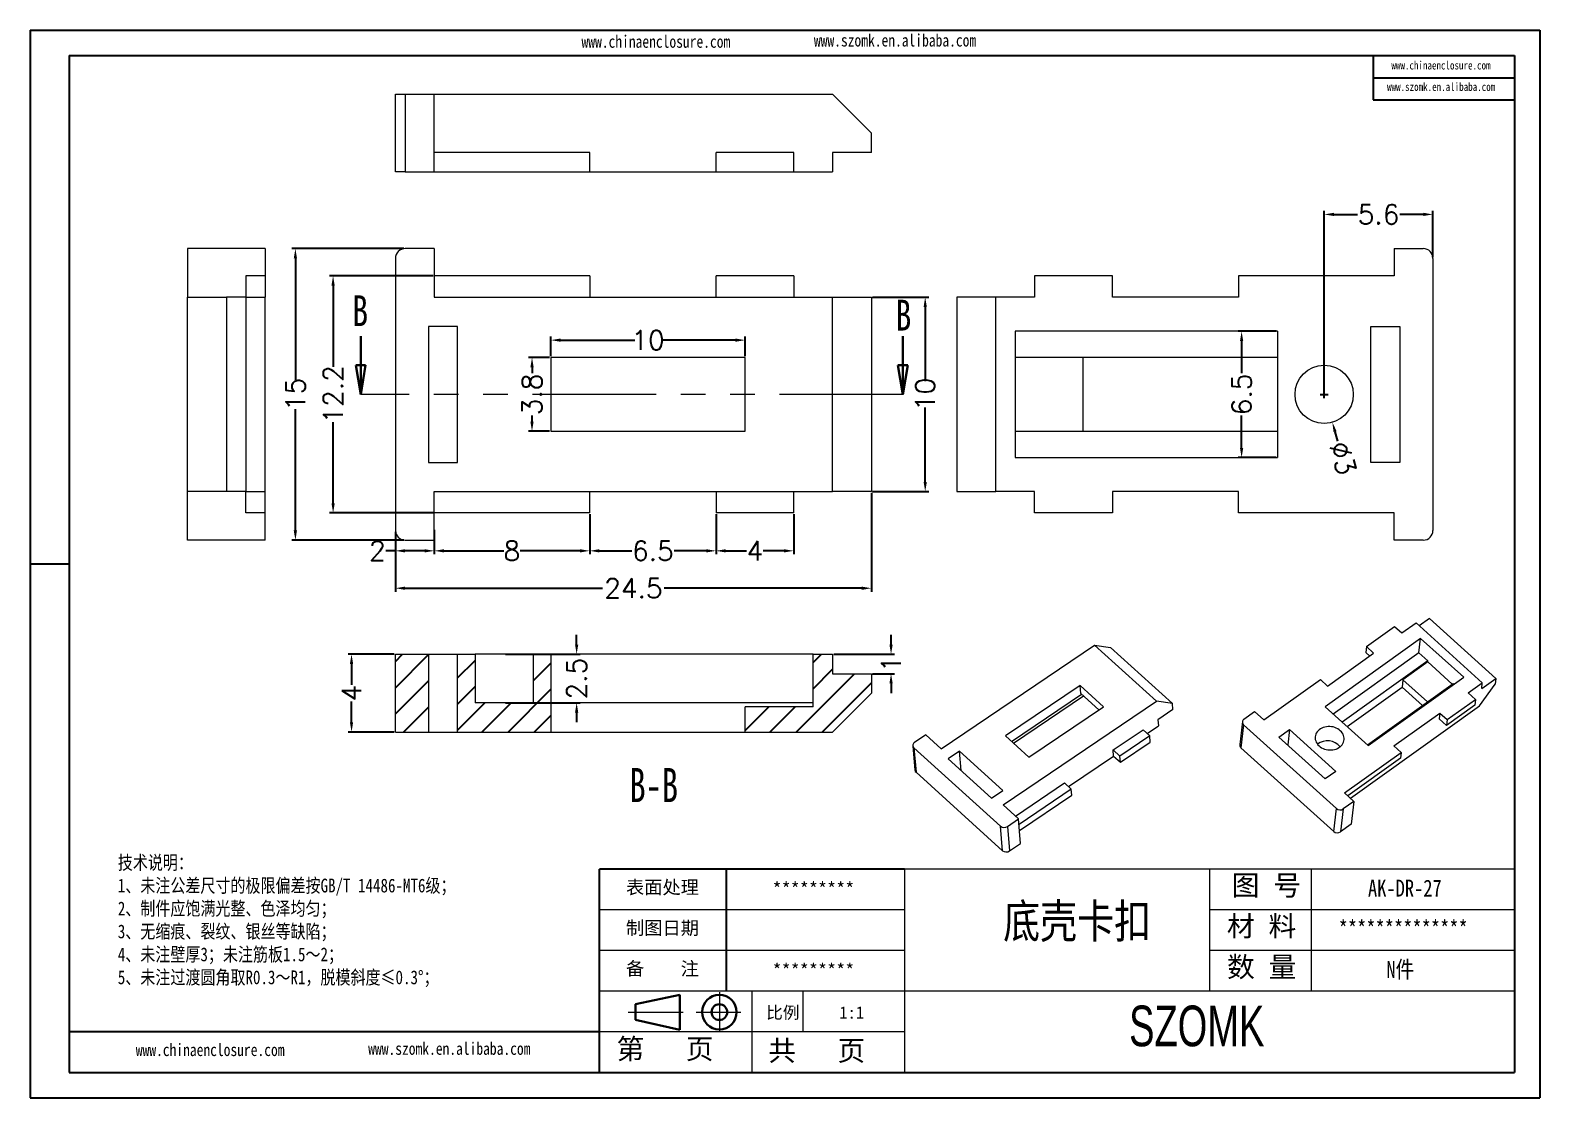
# Model space of a CAD drawing. Header units: inches. Extents: x 2617 to 3395, y 519 to 715.
# Drawn here: x 3317.2 to 3394.8, y 519 to 574 of the extents above; entities that cross this region are included whole.
import ezdxf

# ---------------------------------------------------------------- set-up
doc = ezdxf.new("R2010")
doc.units = ezdxf.units.IN
doc.linetypes.add('CENTER2', pattern=[28.575, 19.05, -3.175, 3.175, -3.175])
doc.linetypes.add('PHANTOM', pattern=[12.7, 6.35, -1.27, 1.27, -1.27, 1.27, -1.27])
doc.layers.add('文字', color=81, linetype='Continuous')
for name, color, linetype, lineweight in [('粗实线', 7, 'Continuous', 30), ('细实线', 3, 'Continuous', 9), ('细点划线', 2, 'CENTER2', 9)]:
    doc.layers.add(name, color=color, linetype=linetype, lineweight=lineweight)
doc.styles.add('SLDTEXTSTYLE0', font='TXT', dxfattribs={"width": 0.75})
doc.styles.add('SLDTEXTSTYLE3', font='TXT', dxfattribs={"width": 0.7})
doc.styles.get("Standard").update_dxf_attribs({"font": 'txt', "bigfont": 'gbcbig.shx'})
doc.styles.add('宋体', font='', dxfattribs={"width": 0.8, "height": 3.5})
doc.styles.add('长仿宋', font='', dxfattribs={"width": 0.7, "height": 4})
doc.styles.get('宋体').set_extended_font_data('SimSun')
doc.styles.get('长仿宋').set_extended_font_data('SimSun')
doc.dimstyles.new('1', dxfattribs={"dimtxt": 1, "dimasz": 0.5, "dimexe": 0.18, "dimexo": 0.0625, "dimgap": 0.09, "dimtad": 0, "dimzin": 12, "dimdsep": 46, "dimtxsty": 'Standard', "dimcen": 0.2, "dimclrd": 3, "dimclre": 3, "dimadec": 0, "dimazin": 0, "dimtfac": 1, "dimtofl": 0, "dimtmove": 0, "dimatfit": 3, "dimfxl": 1, "dimtolj": 1, "dimtzin": 0, "dimarcsym": 0})
pattern_1 = [(45, (0, -2.05), (-0.6735192, 0.6735192), [])]

# ---------------------------------------------------------------- blocks, each defined once
blk = doc.blocks.new('_CLOSED')
at = {"color": 0, "linetype": 'ByBlock', "lineweight": -2}
for p, q in [((-1, 0.166667), (0, 0)), ((-1, 0.166667), (-1, -0.166667)), ((0, 0), (-1, -0.166667)), ((0, 0), (-1, 0))]:
    blk.add_line(p, q, dxfattribs=at)
blk = doc.blocks.new('*D212')
at = {"color": 3, "lineweight": -2}
for p, q in [((3360.45, 550.171), (3360.45, 545.081)), ((3335.95, 548.171), (3335.95, 545.081)), ((3336.45, 545.261), (3346.61, 545.261)), ((3359.95, 545.261), (3349.79, 545.261))]:
    blk.add_line(p, q, dxfattribs=at)
at = {"color": 3}
for points in [[(3336.45, 545.344), (3336.45, 545.177), (3335.95, 545.261)], [(3359.95, 545.344), (3359.95, 545.177), (3360.45, 545.261)]]:
    blk.add_solid(points, dxfattribs=at)
at = {"layer": 'Defpoints', "color": 0}
for p in [(3360.45, 550.234), (3335.95, 548.234), (3360.45, 545.261)]:
    blk.add_point(p, dxfattribs=at)
at = {"color": 0, "insert": (3348.2, 545.261), "char_height": 1, "attachment_point": 5}
blk.add_mtext('\\A1;24.5', dxfattribs=at)
blk = doc.blocks.new('*D213')
at = {"color": 3, "lineweight": -2}
for p, q in [((3335.95, 548.171), (3335.95, 547.005)), ((3337.95, 548.001), (3337.95, 547.005)), ((3335.95, 547.185), (3335.45, 547.185)), ((3337.45, 547.185), (3336.45, 547.185))]:
    blk.add_line(p, q, dxfattribs=at)
at = {"color": 3}
for points in [[(3336.45, 547.268), (3336.45, 547.102), (3335.95, 547.185)], [(3337.45, 547.268), (3337.45, 547.102), (3337.95, 547.185)]]:
    blk.add_solid(points, dxfattribs=at)
at = {"layer": 'Defpoints', "color": 0}
for p in [(3335.95, 548.234), (3337.95, 548.064), (3335.95, 547.185)]:
    blk.add_point(p, dxfattribs=at)
at = {"color": 0, "insert": (3335.027, 547.185), "char_height": 1, "attachment_point": 5}
blk.add_mtext('\\A1;2', dxfattribs=at)
blk = doc.blocks.new('*D214')
at = {"color": 3, "lineweight": -2}
for p, q in [((3345.95, 549.071), (3345.95, 547.005)), ((3337.95, 548.265), (3337.95, 547.005)), ((3338.45, 547.185), (3341.527, 547.185)), ((3345.45, 547.185), (3342.373, 547.185))]:
    blk.add_line(p, q, dxfattribs=at)
at = {"color": 3}
for points in [[(3338.45, 547.268), (3338.45, 547.102), (3337.95, 547.185)], [(3345.45, 547.268), (3345.45, 547.102), (3345.95, 547.185)]]:
    blk.add_solid(points, dxfattribs=at)
at = {"layer": 'Defpoints', "color": 0}
for p in [(3345.95, 549.134), (3337.95, 548.327), (3345.95, 547.185)]:
    blk.add_point(p, dxfattribs=at)
at = {"color": 0, "insert": (3341.95, 547.185), "char_height": 1, "attachment_point": 5}
blk.add_mtext('\\A1;8', dxfattribs=at)
blk = doc.blocks.new('*D215')
at = {"color": 3, "lineweight": -2}
for p, q in [((3345.95, 549.071), (3345.95, 547.005)), ((3352.45, 549.071), (3352.45, 547.005)), ((3346.45, 547.185), (3348.11, 547.185)), ((3351.95, 547.185), (3350.29, 547.185))]:
    blk.add_line(p, q, dxfattribs=at)
at = {"color": 3}
for points in [[(3346.45, 547.268), (3346.45, 547.102), (3345.95, 547.185)], [(3351.95, 547.268), (3351.95, 547.102), (3352.45, 547.185)]]:
    blk.add_solid(points, dxfattribs=at)
at = {"layer": 'Defpoints', "color": 0}
for p in [(3345.95, 549.134), (3352.45, 549.134), (3352.45, 547.185)]:
    blk.add_point(p, dxfattribs=at)
at = {"color": 0, "insert": (3349.2, 547.185), "char_height": 1, "attachment_point": 5}
blk.add_mtext('\\A1;6.5', dxfattribs=at)
blk = doc.blocks.new('*D216')
at = {"color": 3, "lineweight": -2}
for p, q in [((3352.45, 549.071), (3352.45, 547.005)), ((3356.45, 549.071), (3356.45, 547.005)), ((3352.95, 547.185), (3354.027, 547.185)), ((3355.95, 547.185), (3354.873, 547.185))]:
    blk.add_line(p, q, dxfattribs=at)
at = {"color": 3}
for points in [[(3352.95, 547.268), (3352.95, 547.102), (3352.45, 547.185)], [(3355.95, 547.268), (3355.95, 547.102), (3356.45, 547.185)]]:
    blk.add_solid(points, dxfattribs=at)
at = {"layer": 'Defpoints', "color": 0}
for p in [(3352.45, 549.134), (3356.45, 549.134), (3352.45, 547.185)]:
    blk.add_point(p, dxfattribs=at)
at = {"color": 0, "insert": (3354.45, 547.185), "char_height": 1, "attachment_point": 5}
blk.add_mtext('\\A1;4', dxfattribs=at)
blk = doc.blocks.new('*D219')
at = {"color": 3, "lineweight": -2}
for p, q in [((3343.95, 557.196), (3343.95, 558.205)), ((3344.45, 558.025), (3348.277, 558.025)), ((3353.45, 558.025), (3349.623, 558.025)), ((3353.95, 557.196), (3353.95, 558.205))]:
    blk.add_line(p, q, dxfattribs=at)
at = {"color": 3}
for points in [[(3344.45, 558.109), (3344.45, 557.942), (3343.95, 558.025)], [(3353.45, 558.109), (3353.45, 557.942), (3353.95, 558.025)]]:
    blk.add_solid(points, dxfattribs=at)
at = {"layer": 'Defpoints', "color": 0}
for p in [(3353.95, 558.025), (3343.95, 557.134), (3353.95, 557.134)]:
    blk.add_point(p, dxfattribs=at)
at = {"color": 0, "insert": (3348.95, 558.025), "char_height": 1, "attachment_point": 5}
blk.add_mtext('\\A1;10', dxfattribs=at)
blk = doc.blocks.new('*D220')
at = {"color": 3, "lineweight": -2}
for p, q in [((3343.887, 557.134), (3342.801, 557.134)), ((3342.981, 556.634), (3342.981, 556.324)), ((3342.981, 553.834), (3342.981, 554.144)), ((3343.887, 553.334), (3342.801, 553.334))]:
    blk.add_line(p, q, dxfattribs=at)
at = {"color": 3}
for points in [[(3342.897, 556.634), (3343.064, 556.634), (3342.981, 557.134)], [(3342.897, 553.834), (3343.064, 553.834), (3342.981, 553.334)]]:
    blk.add_solid(points, dxfattribs=at)
at = {"layer": 'Defpoints', "color": 0}
for p in [(3343.95, 557.134), (3342.981, 553.334), (3343.95, 553.334)]:
    blk.add_point(p, dxfattribs=at)
at = {"color": 0, "insert": (3342.981, 555.234), "char_height": 1, "attachment_point": 5, "rotation": 90}
blk.add_mtext('\\A1;3.8', dxfattribs=at)
blk = doc.blocks.new('*D221')
at = {"color": 3, "lineweight": -2}
for p, q in [((3336.387, 562.734), (3330.623, 562.734)), ((3330.803, 562.234), (3330.803, 555.991)), ((3330.803, 548.234), (3330.803, 554.477)), ((3336.387, 547.734), (3330.623, 547.734))]:
    blk.add_line(p, q, dxfattribs=at)
at = {"color": 3}
for points in [[(3330.719, 562.234), (3330.886, 562.234), (3330.803, 562.734)], [(3330.719, 548.234), (3330.886, 548.234), (3330.803, 547.734)]]:
    blk.add_solid(points, dxfattribs=at)
at = {"layer": 'Defpoints', "color": 0}
for p in [(3330.803, 562.734), (3336.45, 562.734), (3336.45, 547.734)]:
    blk.add_point(p, dxfattribs=at)
at = {"color": 0, "insert": (3330.803, 555.234), "char_height": 1, "attachment_point": 5, "rotation": 90}
blk.add_mtext('\\A1;15', dxfattribs=at)
blk = doc.blocks.new('*D223')
at = {"color": 3, "lineweight": -2}
for p, q in [((3337.887, 561.334), (3332.563, 561.334)), ((3332.743, 560.834), (3332.743, 556.657)), ((3332.743, 549.634), (3332.743, 553.811)), ((3337.887, 549.134), (3332.563, 549.134))]:
    blk.add_line(p, q, dxfattribs=at)
at = {"color": 3}
for points in [[(3332.66, 560.834), (3332.827, 560.834), (3332.743, 561.334)], [(3332.66, 549.634), (3332.827, 549.634), (3332.743, 549.134)]]:
    blk.add_solid(points, dxfattribs=at)
at = {"layer": 'Defpoints', "color": 0}
for p in [(3337.95, 561.334), (3332.743, 549.134), (3337.95, 549.134)]:
    blk.add_point(p, dxfattribs=at)
at = {"color": 0, "insert": (3332.743, 555.234), "char_height": 1, "attachment_point": 5, "rotation": 90}
blk.add_mtext('\\A1;12.2', dxfattribs=at)
blk = doc.blocks.new('*D224')
at = {"color": 3, "lineweight": -2}
for p, q in [((3360.512, 560.234), (3363.396, 560.234)), ((3363.216, 559.734), (3363.216, 555.907)), ((3363.216, 550.734), (3363.216, 554.561)), ((3360.512, 550.234), (3363.396, 550.234))]:
    blk.add_line(p, q, dxfattribs=at)
at = {"color": 3}
for points in [[(3363.133, 559.734), (3363.3, 559.734), (3363.216, 560.234)], [(3363.133, 550.734), (3363.3, 550.734), (3363.216, 550.234)]]:
    blk.add_solid(points, dxfattribs=at)
at = {"layer": 'Defpoints', "color": 0}
for p in [(3360.45, 560.234), (3363.216, 560.234), (3360.45, 550.234)]:
    blk.add_point(p, dxfattribs=at)
at = {"color": 0, "insert": (3363.216, 555.234), "char_height": 1, "attachment_point": 5, "rotation": 90}
blk.add_mtext('\\A1;10', dxfattribs=at)
blk = doc.blocks.new('*D225')
at = {"color": 3, "lineweight": -2}
for p, q in [((3381.286, 558.484), (3379.319, 558.484)), ((3379.499, 557.984), (3379.499, 556.324)), ((3379.499, 552.484), (3379.499, 554.144)), ((3381.286, 551.984), (3379.319, 551.984))]:
    blk.add_line(p, q, dxfattribs=at)
at = {"color": 3}
for points in [[(3379.416, 557.984), (3379.583, 557.984), (3379.499, 558.484)], [(3379.416, 552.484), (3379.583, 552.484), (3379.499, 551.984)]]:
    blk.add_solid(points, dxfattribs=at)
at = {"layer": 'Defpoints', "color": 0}
for p in [(3381.348, 558.484), (3379.499, 551.984), (3381.348, 551.984)]:
    blk.add_point(p, dxfattribs=at)
at = {"color": 0, "insert": (3379.499, 555.234), "char_height": 1, "attachment_point": 5, "rotation": 90}
blk.add_mtext('\\A1;6.5', dxfattribs=at)
blk = doc.blocks.new('*D226')
at = {"color": 3, "lineweight": -2}
for p, q in [((3383.548, 555.234), (3383.948, 555.234)), ((3383.748, 555.034), (3383.748, 555.434)), ((3384.451, 552.835), (3384.311, 553.315))]:
    blk.add_line(p, q, dxfattribs=at)
at = {"color": 3}
blk.add_solid([(3384.391, 553.338), (3384.231, 553.291), (3384.17, 553.794)], dxfattribs=at)
at = {"layer": 'Defpoints', "color": 0}
for p in [(3383.327, 556.673), (3384.17, 553.794)]:
    blk.add_point(p, dxfattribs=at)
at = {"color": 0, "insert": (3384.711, 551.949), "char_height": 1, "attachment_point": 5, "rotation": 286.32759}
blk.add_mtext('\\A1;∅3', dxfattribs=at)
blk = doc.blocks.new('*D227')
at = {"color": 3, "lineweight": -2}
for p, q in [((3383.748, 555.296), (3383.748, 564.675)), ((3384.248, 564.495), (3385.458, 564.495)), ((3388.848, 564.495), (3387.638, 564.495)), ((3389.348, 562.296), (3389.348, 564.675))]:
    blk.add_line(p, q, dxfattribs=at)
at = {"color": 3}
for points in [[(3384.248, 564.579), (3384.248, 564.412), (3383.748, 564.495)], [(3388.848, 564.579), (3388.848, 564.412), (3389.348, 564.495)]]:
    blk.add_solid(points, dxfattribs=at)
at = {"layer": 'Defpoints', "color": 0}
for p in [(3389.348, 564.495), (3389.348, 562.234), (3383.748, 555.234)]:
    blk.add_point(p, dxfattribs=at)
at = {"color": 0, "insert": (3386.548, 564.495), "char_height": 1, "attachment_point": 5}
blk.add_mtext('\\A1;5.6', dxfattribs=at)
blk = doc.blocks.new('*D228')
at = {"color": 3, "lineweight": -2}
for p, q in [((3335.887, 541.862), (3333.512, 541.862)), ((3333.692, 541.362), (3333.692, 540.285)), ((3333.692, 538.362), (3333.692, 539.438)), ((3335.887, 537.862), (3333.512, 537.862))]:
    blk.add_line(p, q, dxfattribs=at)
at = {"color": 3}
for points in [[(3333.609, 541.362), (3333.775, 541.362), (3333.692, 541.862)], [(3333.609, 538.362), (3333.775, 538.362), (3333.692, 537.862)]]:
    blk.add_solid(points, dxfattribs=at)
at = {"layer": 'Defpoints', "color": 0}
for p in [(3333.692, 541.862), (3335.95, 541.862), (3335.95, 537.862)]:
    blk.add_point(p, dxfattribs=at)
at = {"color": 0, "insert": (3333.692, 539.862), "char_height": 1, "attachment_point": 5, "rotation": 90}
blk.add_mtext('\\A1;4', dxfattribs=at)
blk = doc.blocks.new('*D229')
at = {"color": 3, "lineweight": -2}
for p, q in [((3361.459, 542.362), (3361.459, 542.862)), ((3358.512, 541.862), (3361.639, 541.862)), ((3360.512, 540.862), (3361.639, 540.862)), ((3361.459, 540.362), (3361.459, 539.862))]:
    blk.add_line(p, q, dxfattribs=at)
at = {"color": 3}
for points in [[(3361.376, 542.362), (3361.542, 542.362), (3361.459, 541.862)], [(3361.376, 540.362), (3361.542, 540.362), (3361.459, 540.862)]]:
    blk.add_solid(points, dxfattribs=at)
at = {"layer": 'Defpoints', "color": 0}
for p in [(3358.45, 541.862), (3360.45, 540.862), (3361.459, 540.862)]:
    blk.add_point(p, dxfattribs=at)
at = {"color": 0, "insert": (3361.459, 541.362), "char_height": 1, "attachment_point": 5, "rotation": 90}
blk.add_mtext('\\A1;1', dxfattribs=at)
blk = doc.blocks.new('*D230')
at = {"color": 3, "lineweight": -2}
for p, q in [((3345.277, 542.362), (3345.277, 542.862)), ((3341.612, 541.862), (3345.457, 541.862)), ((3341.612, 539.362), (3345.457, 539.362)), ((3345.277, 538.862), (3345.277, 538.362))]:
    blk.add_line(p, q, dxfattribs=at)
at = {"color": 3}
for points in [[(3345.194, 542.362), (3345.361, 542.362), (3345.277, 541.862)], [(3345.194, 538.862), (3345.361, 538.862), (3345.277, 539.362)]]:
    blk.add_solid(points, dxfattribs=at)
at = {"layer": 'Defpoints', "color": 0}
for p in [(3341.55, 541.862), (3345.277, 541.862), (3341.55, 539.362)]:
    blk.add_point(p, dxfattribs=at)
at = {"color": 0, "insert": (3345.277, 540.612), "char_height": 1, "attachment_point": 5, "rotation": 90}
blk.add_mtext('\\A1;2.5', dxfattribs=at)

msp = doc.modelspace()

# ---------------------------------------------------------------- hatches: boundary and pattern name
h = msp.add_hatch()
h.set_pattern_fill('ANSI31', color=4, scale=0.3, style=0)
h.set_pattern_definition(pattern_1)
h.paths.add_polyline_path([(3335.95, 541.862), (3335.95, 537.862), (3337.65, 537.862), (3337.65, 541.862)], flags=0)
h = msp.add_hatch()
h.set_pattern_fill('ANSI31', color=4, scale=0.3, style=0)
h.set_pattern_definition(pattern_1)
h.paths.add_polyline_path([(3339.15, 541.862), (3339.15, 537.862), (3343.95, 537.862), (3343.95, 541.862), (3343.05, 541.862), (3343.05, 539.362), (3340.05, 539.362), (3340.05, 541.862)], flags=0)
h = msp.add_hatch()
h.set_pattern_fill('ANSI31', color=4, scale=0.3, style=0)
h.set_pattern_definition(pattern_1)
h.paths.add_polyline_path([(3360.45, 539.862), (3360.45, 540.862), (3358.45, 540.862), (3358.45, 541.862), (3357.45, 541.862), (3357.45, 539.162), (3353.95, 539.162), (3353.95, 537.862), (3358.45, 537.862)], flags=0)

# ---------------------------------------------------------------- linework, layer by layer
for p, q in [((3317.154, 573.974), (3394.846, 573.974)), ((3317.154, 573.974), (3317.154, 519.041)), ((3394.846, 573.974), (3394.846, 519.041)), ((3319.165, 572.666), (3393.538, 572.666)), ((3319.165, 572.666), (3319.165, 520.349)), ((3386.272, 572.666), (3386.272, 570.395)), ((3393.538, 572.666), (3393.538, 520.349)), ((3386.272, 571.531), (3393.538, 571.531)), ((3386.272, 570.395), (3393.538, 570.395)), ((3319.165, 546.507), (3317.154, 546.507)), ((3317.154, 544.473), (3317.154, 519.041)), ((3362.148, 530.812), (3346.452, 530.812)), ((3346.452, 520.349), (3346.452, 530.812)), ((3352.992, 524.534), (3352.992, 530.812)), ((3346.452, 522.441), (3319.165, 522.441)), ((3319.165, 520.349), (3393.538, 520.349)), ((3317.154, 519.041), (3394.846, 519.041)), ((3317.154, 519.041), (3353.123, 519.041))]:
    msp.add_line(p, q)
at = {"color": 7, "linetype": 'Continuous', "lineweight": 15}
for p, q in [((3335.95, 566.684), (3335.95, 570.684)), ((3335.95, 570.684), (3336.45, 570.684)), ((3336.45, 570.684), (3336.45, 566.684)), ((3336.45, 570.684), (3337.95, 570.684)), ((3337.95, 566.684), (3337.95, 570.684)), ((3337.95, 570.684), (3358.45, 570.684)), ((3360.45, 568.684), (3358.45, 570.684)), ((3360.45, 567.684), (3360.45, 568.684)), ((3345.95, 567.684), (3337.95, 567.684)), ((3345.95, 566.684), (3345.95, 567.684)), ((3352.45, 566.684), (3352.45, 567.684)), ((3356.45, 567.684), (3352.45, 567.684)), ((3356.45, 566.684), (3356.45, 567.684)), ((3360.45, 567.684), (3358.45, 567.684)), ((3358.45, 567.684), (3358.45, 566.684)), ((3336.45, 566.684), (3335.95, 566.684)), ((3336.45, 566.684), (3337.95, 566.684)), ((3337.95, 566.684), (3345.95, 566.684)), ((3345.95, 566.684), (3352.45, 566.684)), ((3352.45, 566.684), (3356.45, 566.684)), ((3356.45, 566.684), (3358.45, 566.684)), ((3329.249, 562.734), (3325.249, 562.734)), ((3325.249, 562.734), (3325.249, 560.234)), ((3329.249, 562.734), (3329.249, 561.334)), ((3337.95, 562.734), (3336.45, 562.734)), ((3337.95, 562.734), (3337.95, 560.234)), ((3387.348, 562.734), (3387.348, 561.334)), ((3387.348, 562.734), (3388.848, 562.734)), ((3335.95, 562.234), (3335.95, 548.234)), ((3389.348, 562.234), (3389.348, 548.234)), ((3328.249, 561.334), (3328.249, 560.234)), ((3329.249, 561.334), (3328.249, 561.334)), ((3329.249, 561.334), (3329.249, 560.234)), ((3345.95, 561.334), (3337.95, 561.334)), ((3345.95, 561.334), (3345.95, 560.234)), ((3352.45, 560.234), (3352.45, 561.334)), ((3356.45, 561.334), (3352.45, 561.334)), ((3356.45, 561.334), (3356.45, 560.234)), ((3372.848, 561.334), (3368.848, 561.334)), ((3368.848, 561.334), (3368.848, 560.234)), ((3372.848, 560.234), (3372.848, 561.334)), ((3379.348, 561.334), (3379.348, 560.234)), ((3387.348, 561.334), (3379.348, 561.334)), ((3325.249, 550.234), (3325.249, 560.234)), ((3325.249, 560.234), (3327.249, 560.234)), ((3327.249, 560.234), (3327.249, 550.234)), ((3328.249, 560.234), (3327.249, 560.234)), ((3328.249, 560.234), (3328.249, 550.234)), ((3328.249, 560.234), (3329.249, 560.234)), ((3329.249, 550.234), (3329.249, 560.234)), ((3337.95, 560.234), (3358.45, 560.234)), ((3358.45, 550.234), (3358.45, 560.234)), ((3358.45, 560.234), (3360.45, 560.234)), ((3360.45, 560.234), (3360.45, 550.234)), ((3364.848, 560.234), (3364.848, 550.234)), ((3366.848, 560.234), (3364.848, 560.234)), ((3366.848, 550.234), (3366.848, 560.234)), ((3368.848, 560.234), (3366.848, 560.234)), ((3379.348, 560.234), (3372.848, 560.234)), ((3339.15, 558.734), (3337.65, 558.734)), ((3337.65, 558.734), (3337.65, 551.734)), ((3339.15, 551.734), (3339.15, 558.734)), ((3386.148, 551.734), (3386.148, 558.734)), ((3386.148, 558.734), (3387.648, 558.734)), ((3387.648, 558.734), (3387.648, 551.734)), ((3367.848, 558.484), (3367.848, 551.984)), ((3381.348, 558.484), (3367.848, 558.484)), ((3381.348, 558.484), (3381.348, 551.984)), ((3353.95, 557.134), (3343.95, 557.134)), ((3343.95, 557.134), (3343.95, 553.334)), ((3353.95, 553.334), (3353.95, 557.134)), ((3381.348, 557.134), (3367.848, 557.134)), ((3371.348, 553.334), (3371.348, 557.134)), ((3343.95, 553.334), (3353.95, 553.334)), ((3367.848, 553.334), (3381.348, 553.334)), ((3337.65, 551.734), (3339.15, 551.734)), ((3367.848, 551.984), (3381.348, 551.984)), ((3387.648, 551.734), (3386.148, 551.734)), ((3327.249, 550.234), (3325.249, 550.234)), ((3325.249, 547.734), (3325.249, 550.234)), ((3328.249, 550.234), (3327.249, 550.234)), ((3328.249, 550.234), (3329.249, 550.234)), ((3328.249, 549.134), (3328.249, 550.234)), ((3329.249, 549.134), (3329.249, 550.234)), ((3337.95, 550.234), (3358.45, 550.234)), ((3337.95, 547.734), (3337.95, 550.234)), ((3345.95, 549.134), (3345.95, 550.234)), ((3352.45, 550.234), (3352.45, 549.134)), ((3356.45, 549.134), (3356.45, 550.234)), ((3360.45, 550.234), (3358.45, 550.234)), ((3364.848, 550.234), (3366.848, 550.234)), ((3368.848, 550.234), (3366.848, 550.234)), ((3368.848, 549.134), (3368.848, 550.234)), ((3379.348, 550.234), (3372.848, 550.234)), ((3372.848, 550.234), (3372.848, 549.134)), ((3379.348, 549.134), (3379.348, 550.234)), ((3329.249, 549.134), (3328.249, 549.134)), ((3329.249, 547.734), (3329.249, 549.134)), ((3345.95, 549.134), (3337.95, 549.134)), ((3356.45, 549.134), (3352.45, 549.134)), ((3372.848, 549.134), (3368.848, 549.134)), ((3387.348, 549.134), (3379.348, 549.134)), ((3387.348, 547.734), (3387.348, 549.134)), ((3329.249, 547.734), (3325.249, 547.734)), ((3336.45, 547.734), (3337.95, 547.734)), ((3388.848, 547.734), (3387.348, 547.734)), ((3385.919, 542.256), (3387.376, 543.297)), ((3387.376, 543.297), (3387.751, 542.958)), ((3387.751, 542.958), (3388.479, 543.478)), ((3388.479, 543.478), (3391.888, 540.399)), ((3389.172, 543.703), (3388.646, 543.327)), ((3392.582, 540.624), (3389.172, 543.703)), ((3364.045, 536.993), (3371.934, 542.324)), ((3375.115, 539.443), (3371.934, 542.324)), ((3371.934, 542.324), (3372.758, 542.213)), ((3388.711, 542.679), (3383.796, 539.166)), ((3388.625, 541.94), (3388.711, 542.679)), ((3390.928, 540.678), (3388.711, 542.679)), ((3335.95, 541.862), (3337.65, 541.862)), ((3335.95, 537.862), (3335.95, 541.862)), ((3337.65, 541.862), (3337.65, 537.862)), ((3337.65, 541.862), (3339.15, 541.862)), ((3339.15, 541.862), (3340.05, 541.862)), ((3339.15, 537.862), (3339.15, 541.862)), ((3340.05, 541.862), (3340.05, 539.362)), ((3343.05, 541.862), (3340.05, 541.862)), ((3343.05, 539.362), (3343.05, 541.862)), ((3343.05, 541.862), (3343.95, 541.862)), ((3343.95, 541.862), (3343.95, 537.862)), ((3357.45, 541.862), (3343.95, 541.862)), ((3357.45, 541.862), (3358.45, 541.862)), ((3357.45, 539.162), (3357.45, 541.862)), ((3358.45, 541.862), (3358.45, 540.862)), ((3372.758, 542.213), (3375.938, 539.332)), ((3383.928, 540.226), (3386.294, 541.917)), ((3388.625, 541.94), (3384.215, 538.788)), ((3389.085, 541.524), (3384.675, 538.372)), ((3385.919, 542.256), (3385.885, 541.96)), ((3386.092, 541.773), (3385.885, 541.96)), ((3386.294, 541.917), (3385.919, 542.256)), ((3389.085, 541.524), (3388.625, 541.94)), ((3389.078, 541.465), (3389.085, 541.524)), ((3358.45, 540.862), (3360.45, 540.862)), ((3360.45, 540.862), (3360.45, 539.862)), ((3389.078, 541.465), (3387.804, 540.554)), ((3390.34, 540.325), (3389.078, 541.465)), ((3371.189, 540.26), (3367.34, 537.66)), ((3372.397, 539.166), (3371.189, 540.26)), ((3371.223, 539.851), (3371.189, 540.26)), ((3380.64, 538.482), (3383.553, 540.564)), ((3383.553, 540.564), (3383.928, 540.226)), ((3384.927, 538.145), (3387.759, 540.17)), ((3385.971, 537.202), (3390.381, 540.354)), ((3386.012, 537.165), (3390.928, 540.678)), ((3387.804, 540.554), (3387.759, 540.17)), ((3387.759, 540.17), (3388.803, 539.227)), ((3387.804, 540.554), (3389.066, 539.415)), ((3390.422, 540.317), (3390.381, 540.354)), ((3391.16, 539.879), (3391.888, 540.399)), ((3391.75, 539.216), (3392.547, 540.328)), ((3391.854, 540.104), (3392.582, 540.624)), ((3391.854, 540.104), (3391.888, 540.399)), ((3392.582, 540.624), (3392.547, 540.328)), ((3343.05, 539.362), (3340.05, 539.362)), ((3357.45, 539.362), (3343.95, 539.362)), ((3358.45, 537.862), (3360.45, 539.862)), ((3367.225, 534.111), (3375.115, 539.443)), ((3367.656, 537.373), (3371.266, 539.812)), ((3367.754, 537.285), (3371.363, 539.724)), ((3372.158, 539.004), (3371.223, 539.851)), ((3375.938, 539.332), (3375.115, 539.443)), ((3375.965, 539.017), (3375.938, 539.332)), ((3385.095, 534.46), (3391.75, 539.216)), ((3391.501, 539.245), (3390.044, 538.204)), ((3390.079, 538.499), (3391.535, 539.54)), ((3391.535, 539.54), (3391.16, 539.879)), ((3391.535, 539.54), (3391.501, 539.245)), ((3353.95, 537.862), (3353.95, 539.162)), ((3357.45, 539.162), (3353.95, 539.162)), ((3368.549, 536.565), (3372.397, 539.166)), ((3375.965, 539.017), (3375.195, 538.497)), ((3375.195, 538.497), (3375.222, 538.182)), ((3379.616, 538.523), (3380.163, 538.913)), ((3380.163, 538.913), (3380.64, 538.482)), ((3386.012, 537.165), (3383.796, 539.166)), ((3387.337, 537.147), (3389.704, 538.838)), ((3389.704, 538.838), (3389.669, 538.542)), ((3389.669, 538.542), (3390.044, 538.204)), ((3389.704, 538.838), (3390.079, 538.499)), ((3390.079, 538.499), (3390.044, 538.204)), ((3335.95, 537.862), (3337.65, 537.862)), ((3337.65, 537.862), (3339.15, 537.862)), ((3339.15, 537.862), (3343.95, 537.862)), ((3343.95, 537.862), (3353.95, 537.862)), ((3353.95, 537.862), (3358.45, 537.862)), ((3363.25, 537.713), (3362.672, 537.323)), ((3363.25, 537.713), (3364.045, 536.993)), ((3367.34, 537.66), (3368.549, 536.565)), ((3372.886, 536.937), (3374.426, 537.977)), ((3374.776, 537.66), (3373.236, 536.62)), ((3374.776, 537.66), (3374.426, 537.977)), ((3374.636, 537.786), (3375.222, 538.182)), ((3374.802, 537.345), (3374.776, 537.66)), ((3379.539, 538.398), (3379.4, 537.215)), ((3379.605, 538.239), (3379.467, 537.056)), ((3384.378, 533.929), (3379.605, 538.239)), ((3381.417, 537.604), (3381.963, 537.994)), ((3381.963, 537.994), (3381.87, 537.195)), ((3381.963, 537.994), (3384.35, 535.839)), ((3362.582, 537.157), (3362.689, 535.897)), ((3362.639, 537.049), (3367.092, 533.015)), ((3362.639, 537.049), (3362.746, 535.788)), ((3364.984, 536.872), (3364.406, 536.482)), ((3367.21, 534.856), (3364.984, 536.872)), ((3365.068, 535.883), (3364.984, 536.872)), ((3372.913, 536.621), (3372.886, 536.937)), ((3372.886, 536.937), (3373.236, 536.62)), ((3373.263, 536.304), (3374.802, 537.345)), ((3384.24, 532.745), (3379.467, 537.056)), ((3383.804, 535.449), (3381.417, 537.604)), ((3387.712, 536.808), (3387.337, 537.147)), ((3364.406, 536.482), (3366.633, 534.466)), ((3370.595, 535.055), (3372.913, 536.621)), ((3372.913, 536.621), (3373.263, 536.304)), ((3373.263, 536.304), (3373.236, 536.62)), ((3384.799, 534.726), (3387.712, 536.808)), ((3387.678, 536.512), (3384.967, 534.575)), ((3387.712, 536.808), (3387.678, 536.512)), ((3362.746, 535.788), (3367.199, 531.754)), ((3384.35, 535.839), (3383.804, 535.449)), ((3366.633, 534.466), (3367.21, 534.856)), ((3367.858, 533.539), (3370.385, 535.246)), ((3370.735, 534.929), (3368.044, 533.111)), ((3368.071, 532.796), (3370.761, 534.614)), ((3370.735, 534.929), (3370.385, 535.246)), ((3370.761, 534.614), (3370.735, 534.929)), ((3385.277, 534.295), (3384.799, 534.726)), ((3368.021, 533.391), (3367.225, 534.111)), ((3384.24, 532.745), (3384.378, 533.929)), ((3384.731, 533.905), (3384.592, 532.722)), ((3385.277, 534.295), (3384.731, 533.905)), ((3385.277, 534.295), (3385.138, 533.112)), ((3367.199, 531.754), (3367.092, 533.015)), ((3367.443, 533.001), (3368.021, 533.391)), ((3367.443, 533.001), (3367.55, 531.74)), ((3368.128, 532.13), (3368.021, 533.391)), ((3385.138, 533.112), (3384.592, 532.722)), ((3367.55, 531.74), (3368.128, 532.13))]:
    msp.add_line(p, q, dxfattribs=at)
at = {"color": 7, "linetype": 'Continuous', "lineweight": 30}
for p, q in [((3334.163, 558.234), (3334.163, 555.234)), ((3362.064, 558.234), (3362.064, 555.234))]:
    msp.add_line(p, q, dxfattribs=at)
at = {"color": 1, "linetype": 'PHANTOM', "lineweight": 15}
msp.add_line((3362.064, 555.234), (3334.163, 555.234), dxfattribs=at)
at = {"color": 7, "linetype": 'Continuous', "lineweight": 15, "flags": 128}
msp.add_lwpolyline([(3383.484, 537.151), (3383.547, 537.1), (3383.617, 537.055), (3383.692, 537.016), (3383.772, 536.985), (3383.855, 536.961), (3383.941, 536.945), (3384.028, 536.937), (3384.114, 536.938), (3384.2, 536.946), (3384.284, 536.962), (3384.364, 536.987), (3384.439, 537.018), (3384.509, 537.057), (3384.573, 537.103), (3384.629, 537.154), (3384.677, 537.211), (3384.716, 537.272), (3384.746, 537.336), (3384.767, 537.404), (3384.777, 537.473), (3384.777, 537.543), (3384.768, 537.613), (3384.748, 537.683), (3384.718, 537.75), (3384.68, 537.814), (3384.632, 537.875), (3384.577, 537.931), (3384.513, 537.982), (3384.444, 538.027), (3384.369, 538.066), (3384.289, 538.097), (3384.206, 538.121), (3384.12, 538.137), (3384.033, 538.145), (3383.946, 538.145), (3383.861, 538.136), (3383.777, 538.12), (3383.697, 538.095), (3383.622, 538.064), (3383.552, 538.025), (3383.488, 537.979), (3383.432, 537.928), (3383.384, 537.872), (3383.344, 537.811), (3383.314, 537.746), (3383.294, 537.678), (3383.284, 537.609), (3383.283, 537.539), (3383.293, 537.469), (3383.313, 537.4), (3383.342, 537.332), (3383.381, 537.268), (3383.429, 537.207), (3383.484, 537.151)], dxfattribs=at)
at = {"color": 7, "linetype": 'Continuous', "lineweight": 15}
msp.add_circle((3383.748, 555.234), 1.5, dxfattribs=at)
for centre, radius, start, end in [((3336.45, 562.234), 0.5, 90, 180), ((3388.848, 562.234), 0.5, 0, 90), ((3336.45, 548.234), 0.5, 180, 270), ((3388.848, 548.234), 0.5, 270, 0), ((3379.714, 538.377), 0.176, 123.79146, 231.54081), ((3362.752, 537.174), 0.169, 118.18287, 227.92176), ((3379.584, 537.198), 0.184, 174.72963, 230.48043), ((3383.915, 536.551), 0.859, 39.99723, 126.66626), ((3362.853, 535.913), 0.164, 185.6029, 229.40436), ((3384.57, 534.149), 0.292, 228.94903, 303.31464), ((3367.277, 533.247), 0.297, 231.4305, 303.9991), ((3384.432, 532.966), 0.292, 228.94903, 303.31464), ((3367.384, 531.987), 0.297, 231.4305, 303.9991)]:
    msp.add_arc(centre, radius, start, end, dxfattribs=at)
at = {"layer": '粗实线', "color": 7, "lineweight": 15}
msp.add_line((3393.538, 530.812), (3362.148, 530.812), dxfattribs=at)
at = {"layer": '粗实线', "color": 7}
for p, q in [((3350.588, 524.338), (3348.302, 523.854)), ((3348.302, 523.854), (3348.302, 523.045)), ((3350.588, 524.338), (3350.588, 522.546)), ((3348.302, 523.045), (3350.588, 522.546))]:
    msp.add_line(p, q, dxfattribs=at)
for radius in [0.889, 0.404]:
    msp.add_circle((3352.623, 523.449), radius, dxfattribs=at)
at = {"layer": '细实线', "color": 7}
for p, q in [((3362.148, 530.812), (3362.148, 520.349)), ((3377.843, 530.812), (3377.843, 524.534)), ((3383.075, 530.812), (3383.075, 524.578)), ((3362.148, 528.719), (3346.452, 528.719)), ((3393.538, 528.719), (3377.843, 528.719)), ((3362.148, 526.627), (3346.452, 526.627)), ((3393.538, 526.627), (3377.843, 526.627)), ((3393.538, 524.534), (3346.452, 524.534)), ((3354.3, 524.534), (3354.3, 520.349)), ((3356.916, 524.534), (3356.916, 522.441)), ((3362.148, 522.441), (3346.452, 522.441))]:
    msp.add_line(p, q, dxfattribs=at)
at = {"layer": '细点划线', "color": 7}
for p, q in [((3352.623, 524.473), (3352.623, 522.441)), ((3347.937, 523.449), (3350.763, 523.449)), ((3351.434, 523.449), (3353.732, 523.449))]:
    msp.add_line(p, q, dxfattribs=at)

# ---------------------------------------------------------------- block references
at = {"color": 7, "linetype": 'Continuous', "lineweight": 30, "xscale": 1.5, "yscale": 1.5, "zscale": 0.25, "rotation": 270}
for p in [(3334.163, 555.234), (3362.064, 555.234)]:
    msp.add_blockref('_CLOSED', p, dxfattribs=at)

# ---------------------------------------------------------------- texts
at = {"color": 7, "linetype": 'Continuous', "char_height": 1.587, "attachment_point": 1, "style": 'SLDTEXTSTYLE0'}
for insert in [(3333.735, 560.334), (3361.694, 560.107)]:
    msp.add_mtext('B', dxfattribs=dict(at, insert=insert))
at = {"color": 0, "linetype": 'Continuous', "lineweight": 0, "insert": (3349.246, 536.007), "char_height": 1.75, "attachment_point": 2, "style": 'SLDTEXTSTYLE3'}
msp.add_mtext('B-B', dxfattribs=at)
at = {"char_height": 0.68822, "width": 391.15084, "attachment_point": 1}
for s, insert in [('{\\fSimHei|b0|i0|c134|p49;表面处理}', (3347.817, 530.218)), ('{\\fSimHei|b0|i0|c134|p49;*********}', (3355.355, 530.13)), ('{\\fSimHei|b0|i0|c134|p49;制图日期}', (3347.817, 528.125)), ('{\\fSimHei|b0|i0|c134|p49;备    注}', (3347.817, 526.033)), ('{\\fSimHei|b0|i0|c134|p49;*********}', (3355.355, 525.944))]:
    msp.add_mtext(s, dxfattribs=dict(at, insert=insert))
at = {"layer": '文字', "color": 0, "attachment_point": 1, "style": '宋体'}
for s, insert, char_height, width in [('www.chinaenclosure.com', (3345.528, 573.71), 0.63944, 11.23431), ('www.szomk.en.alibaba.com', (3357.488, 573.774), 0.63944, 11.23431), ('www.chinaenclosure.com', (3387.208, 572.379), 0.42629, 7.48954), ('www.szomk.en.alibaba.com', (3386.985, 571.275), 0.42629, 7.48954), ('{\\H1.111x;技术说明：\\P1、未注公差尺寸的极限偏差按GB/T 14486-MT6级；\\P2、制件应饱满光整、色泽均匀；\\P3、无缩痕、裂纹、银丝等缺陷；\\P4、未注壁厚3；未注筋板1.5～2；\\P5、未注过渡圆角取R0.3～R1，脱模斜度≤0.3%%D；}', (3321.664, 531.499), 0.63762, 23.2243), ('{\\H1.111x;AK-DR-27}', (3386.003, 530.265), 0.78476, 9.07276), ('底壳卡扣', (3367.228, 529.005), 1.7439, 22.2954), ('{\\H1.111x;**************}', (3384.493, 528.173), 0.78476, 9.07276), ('{\\H1.111x;N件}', (3386.952, 526.08), 0.78476, 9.07276), ('www.chinaenclosure.com', (3322.589, 521.829), 0.63944, 11.23431), ('www.szomk.en.alibaba.com', (3334.549, 521.892), 0.63944, 11.23431)]:
    msp.add_mtext(s, dxfattribs=dict(at, insert=insert, char_height=char_height, width=width))
at = {"layer": '粗实线', "insert": (3373.708, 523.785), "char_height": 2.0927, "width": 23.46761, "attachment_point": 1, "style": '长仿宋'}
msp.add_mtext('{\\fSTXinwei|b0|i0|c134|p2;SZOMK}', dxfattribs=at)
at = {"layer": '细实线', "color": 7, "attachment_point": 1}
for s, insert, char_height, width in [('{\\fSimSun|b0|i0|c134|p54;图 号}', (3378.994, 530.494), 1.04635, 5.23176), ('{\\fSimSun|b0|i0|c134|p54;材 料   }', (3378.745, 528.402), 1.04635, 5.23176), ('{\\fSimSun|b0|i0|c134|p54;数 量}', (3378.751, 526.299), 1.04635, 4.72755), ('{\\fSimSun|b0|i0|c134|p54;比例}', (3355.032, 523.741), 0.62781, 2.7559), ('{\\fSimSun|b0|i0|c134|p54;1:1}', (3358.793, 523.741), 0.62781, 2.7559), ('{\\fSimSun|b0|i0|c134|p54;第   页}', (3347.333, 522.082), 1.04635, 7.84764), ('{\\fSimSun|b0|i0|c134|p54; 共   页}', (3354.428, 521.993), 1.04635, 7.84764)]:
    msp.add_mtext(s, dxfattribs=dict(at, insert=insert, char_height=char_height, width=width))

# ---------------------------------------------------------------- dimensions: what is measured, and where the dimension line sits
for base, p1, p2, picture, middle in [((3389.348, 564.495), (3383.748, 555.234), (3389.348, 562.234), '*D227', (3386.548, 564.495)), ((3353.95, 558.025), (3343.95, 557.134), (3353.95, 557.134), '*D219', (3348.95, 558.025)), ((3345.95, 547.185), (3337.95, 548.327), (3345.95, 549.134), '*D214', (3341.95, 547.185)), ((3352.45, 547.185), (3345.95, 549.134), (3352.45, 549.134), '*D215', (3349.2, 547.185)), ((3352.45, 547.185), (3356.45, 549.134), (3352.45, 549.134), '*D216', (3354.45, 547.185)), ((3335.95, 547.185), (3337.95, 548.064), (3335.95, 548.234), '*D213', (3335.027, 547.185))]:
    dim = msp.add_linear_dim(base=base, p1=p1, p2=p2, dimstyle='1')
    dim.commit()
    dim.dimension.update_dxf_attribs({"geometry": picture, "text_midpoint": middle})
dim = msp.add_linear_dim(base=(3330.803, 562.734), p1=(3336.45, 547.734), p2=(3336.45, 562.734), angle=90, dimstyle='1')
dim.commit()
dim.dimension.update_dxf_attribs({"geometry": '*D221', "text_midpoint": (3330.803, 555.234), "dimtype": 160})
for base, p1, p2, picture, middle in [((3332.743, 549.134), (3337.95, 561.334), (3337.95, 549.134), '*D223', (3332.743, 555.234)), ((3363.216, 560.234), (3360.45, 550.234), (3360.45, 560.234), '*D224', (3363.216, 555.234)), ((3379.499, 551.984), (3381.348, 558.484), (3381.348, 551.984), '*D225', (3379.499, 555.234)), ((3342.981, 553.334), (3343.95, 557.134), (3343.95, 553.334), '*D220', (3342.981, 555.234)), ((3345.277, 541.862), (3341.55, 539.362), (3341.55, 541.862), '*D230', (3345.277, 540.612)), ((3361.459, 540.862), (3358.45, 541.862), (3360.45, 540.862), '*D229', (3361.459, 541.362)), ((3333.692, 541.862), (3335.95, 537.862), (3335.95, 541.862), '*D228', (3333.692, 539.862))]:
    dim = msp.add_linear_dim(base=base, p1=p1, p2=p2, angle=90, dimstyle='1')
    dim.commit()
    dim.dimension.update_dxf_attribs({"geometry": picture, "text_midpoint": middle})
dim = msp.add_diameter_dim_2p(p1=(3383.327, 556.673), p2=(3384.17, 553.794), dimstyle='1')
dim.commit()
dim.dimension.update_dxf_attribs({"geometry": '*D226', "text_midpoint": (3384.711, 551.949)})
dim = msp.add_linear_dim(base=(3360.45, 545.261), p1=(3335.95, 548.234), p2=(3360.45, 550.234), dimstyle='1')
dim.commit()
dim.dimension.update_dxf_attribs({"geometry": '*D212', "text_midpoint": (3348.2, 545.261), "dimtype": 160})

doc.saveas('drawing.dxf')
